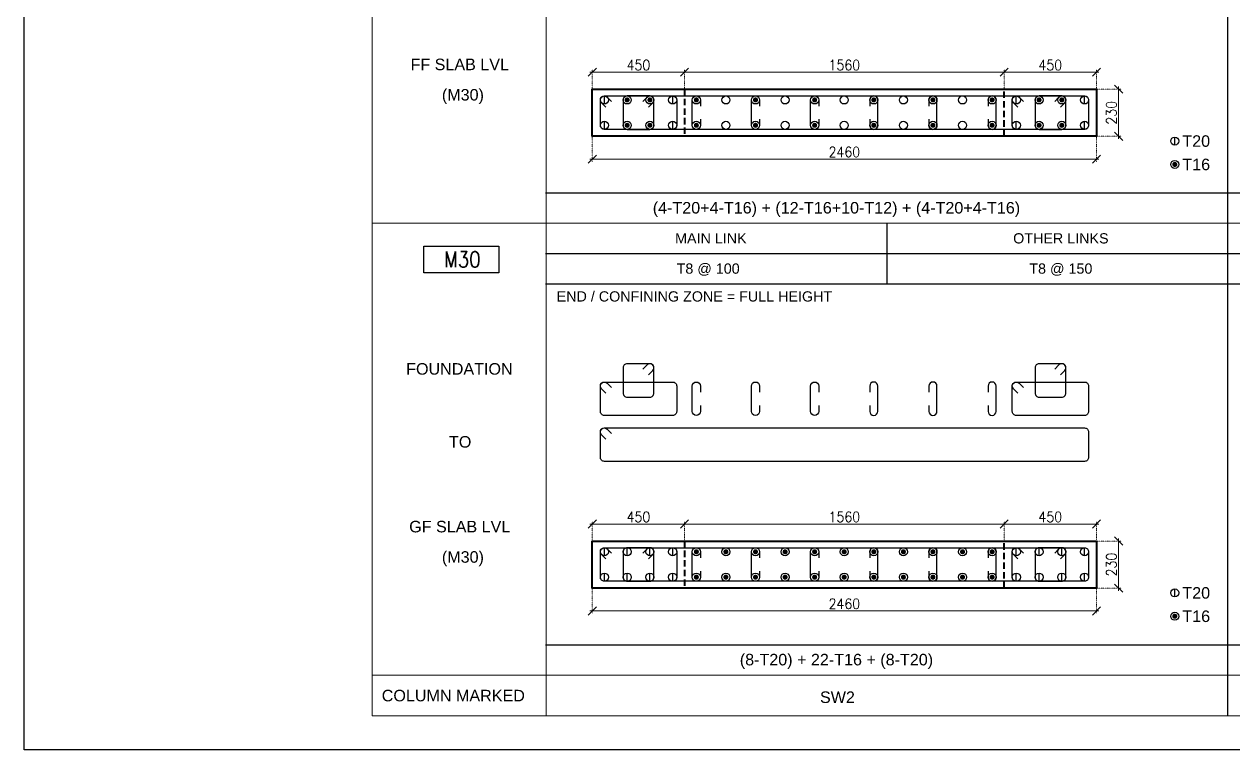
# Model space of a CAD drawing. Header units: millimetres. Extents: x 149548 to 2112824, y -1657616 to -1354760.
# Drawn here: x 1991051 to 2014641, y -1657616 to -1643452 of the extents above; entities that cross this region are included whole.
import ezdxf
from ezdxf.enums import TextEntityAlignment as Align

# ---------------------------------------------------------------- set-up
doc = ezdxf.new("R2010")
doc.units = ezdxf.units.MM
doc.header["$MEASUREMENT"] = 0
doc.header["$PDMODE"] = 98
doc.linetypes.add('DOT', pattern=[0.25, 0, -0.25])
doc.linetypes.add('HIDDEN', pattern=[0.375, 0.25, -0.125])
for name, color, linetype in [('Columns', 90, 'Continuous'), ('S-TEXT', 7, 'Continuous'), ('s_hatch_25', 13, 'Continuous'), ('s_hatch_50', 43, 'Continuous'), ('s_rebar_link', 225, 'Continuous'), ('s_rebar_linkexp', 155, 'Continuous'), ('TEXT', 43, 'Continuous')]:
    doc.layers.add(name, color=color, linetype=linetype)
for name, color, linetype, lineweight in [('s-dm', 171, 'Continuous', 15), ('s_text', 20, 'Continuous', 9), ('TXT', 255, 'Continuous', 5)]:
    doc.layers.add(name, color=color, linetype=linetype, lineweight=lineweight)
doc.styles.add('ARIAL', font='arial.ttf')
doc.styles.add('RC-ROMANS-85', font='romans.shx', dxfattribs={"width": 0.85})
doc.styles.add('RS', font='romans.shx', dxfattribs={"width": 0.9})
doc.dimstyles.new('Maheboob', dxfattribs={"dimtxt": 100, "dimasz": 100, "dimexe": 0, "dimexo": 0, "dimgap": 50, "dimtad": 1, "dimdec": 0, "dimdsep": 46, "dimtxsty": 'RS', "dimblk": 'ME', "dimcen": 225, "dimdle": 25, "dimclrd": 256, "dimclre": 256, "dimclrt": 7, "dimadec": 1, "dimazin": 1, "dimtfac": 1, "dimtdec": 0, "dimtmove": 0, "dimatfit": 0, "dimldrblk": 'ME', "dimfxl": 1, "dimlwd": -1, "dimlwe": -1, "dimarcsym": 0})

# ---------------------------------------------------------------- blocks, each defined once
blk = doc.blocks.new('_Oblique')
at = {"color": 0, "linetype": 'ByBlock', "lineweight": -2}
blk.add_line((-0.5, -0.5), (0.5, 0.5), dxfattribs=at)
blk = doc.blocks.new('*D1627')
at = {"layer": 'Defpoints', "color": 0}
for p in [(2011979, -1653541), (2011979, -1654461), (2012412, -1654461)]:
    blk.add_point(p, dxfattribs=at)
at = {"layer": 's-dm', "linetype": 'DOT'}
for p, q in [((2011979, -1653541), (2012462, -1653541)), ((2011979, -1654461), (2012462, -1654461))]:
    blk.add_line(p, q, dxfattribs=at)
at = {"layer": 's-dm'}
blk.add_line((2012412, -1653491), (2012412, -1654511), dxfattribs=at)
at = {"layer": 's-dm', "xscale": 160, "yscale": 160, "zscale": 160}
for p, rotation in [((2012412, -1653541), 90), ((2012412, -1654461), 270)]:
    blk.add_blockref('_Oblique', p, dxfattribs=dict(at, rotation=rotation))
at = {"layer": 's-dm', "color": 7, "insert": (2012272, -1654001), "char_height": 200, "attachment_point": 5, "rotation": 90, "style": 'RS'}
blk.add_mtext('230', dxfattribs=at)
blk = doc.blocks.new('ME')
at = {"layer": 's-dm', "color": 2, "ltscale": 50}
for p, q in [((0, -1.04), (0, 1.04)), ((-1.04, 0), (1.04, 0))]:
    blk.add_line(p, q, dxfattribs=at)
blk.add_lwpolyline([(0.74, 0.74), (-0.74, -0.74)], dxfattribs=at)
blk = doc.blocks.new('*D1628')
at = {"layer": 'Defpoints', "color": 0}
for p in [(2002139, -1654461), (2011979, -1654461), (2002139, -1654906)]:
    blk.add_point(p, dxfattribs=at)
at = {"layer": 's-dm', "linetype": 'DOT'}
for p, q in [((2002139, -1654461), (2002139, -1654956)), ((2011979, -1654461), (2011979, -1654956))]:
    blk.add_line(p, q, dxfattribs=at)
at = {"layer": 's-dm'}
blk.add_line((2012029, -1654906), (2002089, -1654906), dxfattribs=at)
at = {"layer": 's-dm', "xscale": 160, "yscale": 160, "zscale": 160, "rotation": 180}
blk.add_blockref('_Oblique', (2002139, -1654906), dxfattribs=at)
at = {"layer": 's-dm', "xscale": 160, "yscale": 160, "zscale": 160}
blk.add_blockref('_Oblique', (2011979, -1654906), dxfattribs=at)
at = {"layer": 's-dm', "color": 7, "insert": (2007059, -1654766), "char_height": 200, "attachment_point": 5, "style": 'RS'}
blk.add_mtext('2460', dxfattribs=at)
blk = doc.blocks.new('*D1635')
at = {"layer": 'Defpoints', "color": 0}
for p in [(2003939, -1653210), (2002139, -1653541), (2003939, -1653541)]:
    blk.add_point(p, dxfattribs=at)
at = {"layer": 's-dm'}
blk.add_line((2002089, -1653210), (2003989, -1653210), dxfattribs=at)
at = {"layer": 's-dm', "linetype": 'DOT'}
for p, q in [((2002139, -1653541), (2002139, -1653160)), ((2003939, -1653541), (2003939, -1653160))]:
    blk.add_line(p, q, dxfattribs=at)
at = {"layer": 's-dm', "xscale": 160, "yscale": 160, "zscale": 160, "rotation": 180}
blk.add_blockref('_Oblique', (2002139, -1653210), dxfattribs=at)
at = {"layer": 's-dm', "xscale": 160, "yscale": 160, "zscale": 160}
blk.add_blockref('_Oblique', (2003939, -1653210), dxfattribs=at)
at = {"layer": 's-dm', "color": 7, "insert": (2003039, -1653070), "char_height": 200, "attachment_point": 5, "style": 'RS'}
blk.add_mtext('450', dxfattribs=at)
blk = doc.blocks.new('*D1636')
at = {"layer": 'Defpoints', "color": 0}
for p in [(2010179, -1653210), (2003939, -1653541), (2010179, -1653541)]:
    blk.add_point(p, dxfattribs=at)
at = {"layer": 's-dm'}
blk.add_line((2003889, -1653210), (2010229, -1653210), dxfattribs=at)
at = {"layer": 's-dm', "linetype": 'DOT'}
for p, q in [((2003939, -1653541), (2003939, -1653160)), ((2010179, -1653541), (2010179, -1653160))]:
    blk.add_line(p, q, dxfattribs=at)
at = {"layer": 's-dm', "xscale": 160, "yscale": 160, "zscale": 160, "rotation": 180}
blk.add_blockref('_Oblique', (2003939, -1653210), dxfattribs=at)
at = {"layer": 's-dm', "xscale": 160, "yscale": 160, "zscale": 160}
blk.add_blockref('_Oblique', (2010179, -1653210), dxfattribs=at)
at = {"layer": 's-dm', "color": 7, "insert": (2007059, -1653070), "char_height": 200, "attachment_point": 5, "style": 'RS'}
blk.add_mtext('1560', dxfattribs=at)
blk = doc.blocks.new('*D1637')
at = {"layer": 'Defpoints', "color": 0}
for p in [(2011979, -1653210), (2010179, -1653541), (2011979, -1653541)]:
    blk.add_point(p, dxfattribs=at)
at = {"layer": 's-dm'}
blk.add_line((2010129, -1653210), (2012029, -1653210), dxfattribs=at)
at = {"layer": 's-dm', "linetype": 'DOT'}
for p, q in [((2010179, -1653541), (2010179, -1653160)), ((2011979, -1653541), (2011979, -1653160))]:
    blk.add_line(p, q, dxfattribs=at)
at = {"layer": 's-dm', "xscale": 160, "yscale": 160, "zscale": 160, "rotation": 180}
blk.add_blockref('_Oblique', (2010179, -1653210), dxfattribs=at)
at = {"layer": 's-dm', "xscale": 160, "yscale": 160, "zscale": 160}
blk.add_blockref('_Oblique', (2011979, -1653210), dxfattribs=at)
at = {"layer": 's-dm', "color": 7, "insert": (2011079, -1653070), "char_height": 200, "attachment_point": 5, "style": 'RS'}
blk.add_mtext('450', dxfattribs=at)
blk = doc.blocks.new('*D1593')
at = {"layer": 'Defpoints', "color": 0}
for p in [(2011979, -1644721), (2011979, -1645641), (2012412, -1645641)]:
    blk.add_point(p, dxfattribs=at)
at = {"layer": 's-dm', "linetype": 'DOT'}
for p, q in [((2011979, -1644721), (2012462, -1644721)), ((2011979, -1645641), (2012462, -1645641))]:
    blk.add_line(p, q, dxfattribs=at)
at = {"layer": 's-dm'}
blk.add_line((2012412, -1644671), (2012412, -1645691), dxfattribs=at)
at = {"layer": 's-dm', "xscale": 160, "yscale": 160, "zscale": 160}
for p, rotation in [((2012412, -1644721), 90), ((2012412, -1645641), 270)]:
    blk.add_blockref('_Oblique', p, dxfattribs=dict(at, rotation=rotation))
at = {"layer": 's-dm', "color": 7, "insert": (2012272, -1645181), "char_height": 200, "attachment_point": 5, "rotation": 90, "style": 'RS'}
blk.add_mtext('230', dxfattribs=at)
blk = doc.blocks.new('*D1594')
at = {"layer": 'Defpoints', "color": 0}
for p in [(2002139, -1645641), (2011979, -1645641), (2002139, -1646087)]:
    blk.add_point(p, dxfattribs=at)
at = {"layer": 's-dm', "linetype": 'DOT'}
for p, q in [((2002139, -1645641), (2002139, -1646137)), ((2011979, -1645641), (2011979, -1646137))]:
    blk.add_line(p, q, dxfattribs=at)
at = {"layer": 's-dm'}
blk.add_line((2012029, -1646087), (2002089, -1646087), dxfattribs=at)
at = {"layer": 's-dm', "xscale": 160, "yscale": 160, "zscale": 160, "rotation": 180}
blk.add_blockref('_Oblique', (2002139, -1646087), dxfattribs=at)
at = {"layer": 's-dm', "xscale": 160, "yscale": 160, "zscale": 160}
blk.add_blockref('_Oblique', (2011979, -1646087), dxfattribs=at)
at = {"layer": 's-dm', "color": 7, "insert": (2007059, -1645947), "char_height": 200, "attachment_point": 5, "style": 'RS'}
blk.add_mtext('2460', dxfattribs=at)
blk = doc.blocks.new('*D1601')
at = {"layer": 'Defpoints', "color": 0}
for p in [(2003939, -1644390), (2002139, -1644721), (2003939, -1644721)]:
    blk.add_point(p, dxfattribs=at)
at = {"layer": 's-dm'}
blk.add_line((2002089, -1644390), (2003989, -1644390), dxfattribs=at)
at = {"layer": 's-dm', "linetype": 'DOT'}
for p, q in [((2002139, -1644721), (2002139, -1644340)), ((2003939, -1644721), (2003939, -1644340))]:
    blk.add_line(p, q, dxfattribs=at)
at = {"layer": 's-dm', "xscale": 160, "yscale": 160, "zscale": 160, "rotation": 180}
blk.add_blockref('_Oblique', (2002139, -1644390), dxfattribs=at)
at = {"layer": 's-dm', "xscale": 160, "yscale": 160, "zscale": 160}
blk.add_blockref('_Oblique', (2003939, -1644390), dxfattribs=at)
at = {"layer": 's-dm', "color": 7, "insert": (2003039, -1644250), "char_height": 200, "attachment_point": 5, "style": 'RS'}
blk.add_mtext('450', dxfattribs=at)
blk = doc.blocks.new('*D1602')
at = {"layer": 'Defpoints', "color": 0}
for p in [(2010179, -1644390), (2003939, -1644721), (2010179, -1644721)]:
    blk.add_point(p, dxfattribs=at)
at = {"layer": 's-dm'}
blk.add_line((2003889, -1644390), (2010229, -1644390), dxfattribs=at)
at = {"layer": 's-dm', "linetype": 'DOT'}
for p, q in [((2003939, -1644721), (2003939, -1644340)), ((2010179, -1644721), (2010179, -1644340))]:
    blk.add_line(p, q, dxfattribs=at)
at = {"layer": 's-dm', "xscale": 160, "yscale": 160, "zscale": 160, "rotation": 180}
blk.add_blockref('_Oblique', (2003939, -1644390), dxfattribs=at)
at = {"layer": 's-dm', "xscale": 160, "yscale": 160, "zscale": 160}
blk.add_blockref('_Oblique', (2010179, -1644390), dxfattribs=at)
at = {"layer": 's-dm', "color": 7, "insert": (2007059, -1644250), "char_height": 200, "attachment_point": 5, "style": 'RS'}
blk.add_mtext('1560', dxfattribs=at)
blk = doc.blocks.new('*D1603')
at = {"layer": 'Defpoints', "color": 0}
for p in [(2011979, -1644390), (2010179, -1644721), (2011979, -1644721)]:
    blk.add_point(p, dxfattribs=at)
at = {"layer": 's-dm'}
blk.add_line((2010129, -1644390), (2012029, -1644390), dxfattribs=at)
at = {"layer": 's-dm', "linetype": 'DOT'}
for p, q in [((2010179, -1644721), (2010179, -1644340)), ((2011979, -1644721), (2011979, -1644340))]:
    blk.add_line(p, q, dxfattribs=at)
at = {"layer": 's-dm', "xscale": 160, "yscale": 160, "zscale": 160, "rotation": 180}
blk.add_blockref('_Oblique', (2010179, -1644390), dxfattribs=at)
at = {"layer": 's-dm', "xscale": 160, "yscale": 160, "zscale": 160}
blk.add_blockref('_Oblique', (2011979, -1644390), dxfattribs=at)
at = {"layer": 's-dm', "color": 7, "insert": (2011079, -1644250), "char_height": 200, "attachment_point": 5, "style": 'RS'}
blk.add_mtext('450', dxfattribs=at)

msp = doc.modelspace()

# ---------------------------------------------------------------- linework, layer by layer
at = {"lineweight": -3}
msp.add_lwpolyline([(2112824, -1657616.5), (1991050.7, -1657616.5), (1991050.7, -1577510.7), (2112824, -1577510.7)], close=True, dxfattribs=at)
at = {"layer": 'Columns', "color": 8, "linetype": 'HIDDEN', "lineweight": 40, "ltscale": 500}
for points in [[(2003939, -1644721.1), (2003939, -1645641.1), (2002139, -1645641.1), (2002139, -1644721.1)], [(2011979, -1644721.1), (2011979, -1645641.1), (2010179, -1645641.1), (2010179, -1644721.1)], [(2003939.1, -1653540.5), (2003939.1, -1654460.5), (2002139.1, -1654460.5), (2002139.1, -1653540.5)], [(2011979.1, -1653540.5), (2011979.1, -1654460.5), (2010179.1, -1654460.5), (2010179.1, -1653540.5)]]:
    msp.add_lwpolyline(points, close=True, dxfattribs=at)
at = {"layer": 'Columns', "lineweight": 40}
for points in [[(2011979, -1644721.1), (2011979, -1645641.1), (2002139, -1645641.1), (2002139, -1644721.1), (2011979, -1644721.1)], [(2011979.1, -1653540.5), (2011979.1, -1654460.5), (2002139.1, -1654460.5), (2002139.1, -1653540.5), (2011979.1, -1653540.5)]]:
    msp.add_lwpolyline(points, dxfattribs=at)
at = {"layer": 'S-TEXT', "color": 1}
msp.add_lwpolyline([(1998853.9, -1647782.9), (2000316.7, -1647782.9), (2000316.7, -1648303.9), (1998853.9, -1648303.9)], close=True, dxfattribs=at)
at = {"layer": 's_hatch_25'}
msp.add_line((2014538.4, -1629698.7), (2014538.4, -1656952.2), dxfattribs=at)
at = {"layer": 's_hatch_50'}
for p, q in [((2001228.1, -1646747.4), (2049286.5, -1646747.3)), ((2001228.1, -1655566.8), (2049286.5, -1655566.7))]:
    msp.add_line(p, q, dxfattribs=at)
at = {"layer": 's_rebar_link'}
for p, q in [((2002375.2, -1645010.4), (2002375.2, -1644853)), ((2003707.9, -1645010.4), (2003707.9, -1644853)), ((2010415.2, -1645010.4), (2010415.2, -1644853)), ((2011747.9, -1645010.4), (2011747.9, -1644853)), ((2002375.2, -1645505.4), (2002375.2, -1645347.9)), ((2003707.9, -1645505.4), (2003707.9, -1645347.9)), ((2010415.2, -1645505.4), (2010415.2, -1645347.9)), ((2011747.9, -1645505.4), (2011747.9, -1645347.9)), ((2013508.3, -1645812.6), (2013508.3, -1645655.1)), ((2002375.2, -1653829.8), (2002375.2, -1653672.4)), ((2002819.5, -1653829.8), (2002819.5, -1653672.4)), ((2003263.7, -1653829.8), (2003263.7, -1653672.4)), ((2003707.9, -1653829.8), (2003707.9, -1653672.4)), ((2010415.2, -1653829.8), (2010415.2, -1653672.4)), ((2010859.5, -1653829.8), (2010859.5, -1653672.4)), ((2011303.7, -1653829.8), (2011303.7, -1653672.4)), ((2011747.9, -1653829.8), (2011747.9, -1653672.4)), ((2002375.2, -1654324.8), (2002375.2, -1654167.3)), ((2002819.5, -1654324.8), (2002819.5, -1654167.3)), ((2003263.7, -1654324.8), (2003263.7, -1654167.3)), ((2003707.9, -1654324.8), (2003707.9, -1654167.3)), ((2010415.2, -1654324.8), (2010415.2, -1654167.3)), ((2010859.5, -1654324.8), (2010859.5, -1654167.3)), ((2011303.7, -1654324.8), (2011303.7, -1654167.3)), ((2011747.9, -1654324.8), (2011747.9, -1654167.3)), ((2013508.3, -1654632), (2013508.3, -1654474.6))]:
    msp.add_line(p, q, dxfattribs=at)
for points in [[(2002403.1, -1645070.9), (2002319.6, -1644987.4, -0.668178), (2002375.2, -1644853), (2011747.9, -1644853, -0.4142136), (2011826.7, -1644931.7), (2011826.7, -1645426.6, -0.4142136), (2011747.9, -1645505.4), (2002375.2, -1645505.4, -0.4142136), (2002296.5, -1645426.6), (2002296.5, -1644931.7, -0.6681793), (2002430.9, -1644876), (2002514.4, -1644959.5)], [(2002403.1, -1645070.9), (2002319.6, -1644987.4, -0.668178), (2002375.2, -1644853), (2003707.9, -1644853, -0.4142136), (2003786.7, -1644931.7), (2003786.7, -1645426.6, -0.4142136), (2003707.9, -1645505.4), (2002375.2, -1645505.4, -0.4142136), (2002296.5, -1645426.6), (2002296.5, -1644931.7, -0.6681793), (2002430.9, -1644876), (2002514.4, -1644959.5)], [(2003235.9, -1645070.9), (2003319.4, -1644987.4, 0.668178), (2003263.7, -1644853), (2002819.5, -1644853, 0.4142136), (2002740.7, -1644931.7), (2002740.7, -1645426.6, 0.4142136), (2002819.5, -1645505.4), (2003263.7, -1645505.4, 0.4142136), (2003342.4, -1645426.6), (2003342.4, -1644931.7, 0.6681793), (2003208, -1644876), (2003124.5, -1644959.5)], [(2004248.9, -1645308.5), (2004248.9, -1645426.6, -1), (2004091.4, -1645426.6), (2004091.4, -1644931.7, -1), (2004248.9, -1644931.7), (2004248.9, -1645049.8)], [(2005403.4, -1645308.5), (2005403.4, -1645426.6, -1), (2005246, -1645426.6), (2005246, -1644931.7, -1), (2005403.4, -1644931.7), (2005403.4, -1645049.8)], [(2006558, -1645308.5), (2006558, -1645426.6, -1), (2006400.5, -1645426.6), (2006400.5, -1644931.7, -1), (2006558, -1644931.7), (2006558, -1645049.8)], [(2007555, -1645308.5), (2007555, -1645426.6, 1), (2007712.5, -1645426.6), (2007712.5, -1644931.7, 1), (2007555, -1644931.7), (2007555, -1645049.8)], [(2008709.6, -1645308.5), (2008709.6, -1645426.6, 1), (2008867, -1645426.6), (2008867, -1644931.7, 1), (2008709.6, -1644931.7), (2008709.6, -1645049.8)], [(2009864.1, -1645308.5), (2009864.1, -1645426.6, 1), (2010021.6, -1645426.6), (2010021.6, -1644931.7, 1), (2009864.1, -1644931.7), (2009864.1, -1645049.8)], [(2010443.1, -1645070.9), (2010359.6, -1644987.4, -0.668178), (2010415.2, -1644853), (2011747.9, -1644853, -0.4142136), (2011826.7, -1644931.7), (2011826.7, -1645426.6, -0.4142136), (2011747.9, -1645505.4), (2010415.2, -1645505.4, -0.4142136), (2010336.5, -1645426.6), (2010336.5, -1644931.7, -0.6681793), (2010470.9, -1644876), (2010554.4, -1644959.5)], [(2011275.9, -1645070.9), (2011359.4, -1644987.4, 0.668178), (2011303.7, -1644853), (2010859.5, -1644853, 0.4142136), (2010780.7, -1644931.7), (2010780.7, -1645426.6, 0.4142136), (2010859.5, -1645505.4), (2011303.7, -1645505.4, 0.4142136), (2011382.4, -1645426.6), (2011382.4, -1644931.7, 0.6681793), (2011248, -1644876), (2011164.5, -1644959.5)], [(2002403.1, -1653890.3), (2002319.6, -1653806.8, -0.668178), (2002375.2, -1653672.4), (2011747.9, -1653672.4, -0.4142136), (2011826.7, -1653751.1), (2011826.7, -1654246.1, -0.4142136), (2011747.9, -1654324.8), (2002375.2, -1654324.8, -0.4142136), (2002296.5, -1654246.1), (2002296.5, -1653751.1, -0.6681793), (2002430.9, -1653695.4), (2002514.4, -1653779)], [(2002403.1, -1653890.3), (2002319.6, -1653806.8, -0.668178), (2002375.2, -1653672.4), (2003707.9, -1653672.4, -0.4142136), (2003786.7, -1653751.1), (2003786.7, -1654246.1, -0.4142136), (2003707.9, -1654324.8), (2002375.2, -1654324.8, -0.4142136), (2002296.5, -1654246.1), (2002296.5, -1653751.1, -0.6681793), (2002430.9, -1653695.4), (2002514.4, -1653779)], [(2003235.9, -1653890.3), (2003319.4, -1653806.8, 0.668178), (2003263.7, -1653672.4), (2002819.5, -1653672.4, 0.4142136), (2002740.7, -1653751.1), (2002740.7, -1654246.1, 0.4142136), (2002819.5, -1654324.8), (2003263.7, -1654324.8, 0.4142136), (2003342.4, -1654246.1), (2003342.4, -1653751.1, 0.6681793), (2003208, -1653695.4), (2003124.5, -1653779)], [(2004248.9, -1654128), (2004248.9, -1654246.1, -1), (2004091.4, -1654246.1), (2004091.4, -1653751.1, -1), (2004248.9, -1653751.1), (2004248.9, -1653869.2)], [(2005403.4, -1654128), (2005403.4, -1654246.1, -1), (2005246, -1654246.1), (2005246, -1653751.1, -1), (2005403.4, -1653751.1), (2005403.4, -1653869.2)], [(2006558, -1654128), (2006558, -1654246.1, -1), (2006400.5, -1654246.1), (2006400.5, -1653751.1, -1), (2006558, -1653751.1), (2006558, -1653869.2)], [(2007555, -1654128), (2007555, -1654246.1, 1), (2007712.5, -1654246.1), (2007712.5, -1653751.1, 1), (2007555, -1653751.1), (2007555, -1653869.2)], [(2008709.6, -1654128), (2008709.6, -1654246.1, 1), (2008867, -1654246.1), (2008867, -1653751.1, 1), (2008709.6, -1653751.1), (2008709.6, -1653869.2)], [(2009864.1, -1654128), (2009864.1, -1654246.1, 1), (2010021.6, -1654246.1), (2010021.6, -1653751.1, 1), (2009864.1, -1653751.1), (2009864.1, -1653869.2)], [(2010443.1, -1653890.3), (2010359.6, -1653806.8, -0.668178), (2010415.2, -1653672.4), (2011747.9, -1653672.4, -0.4142136), (2011826.7, -1653751.1), (2011826.7, -1654246.1, -0.4142136), (2011747.9, -1654324.8), (2010415.2, -1654324.8, -0.4142136), (2010336.5, -1654246.1), (2010336.5, -1653751.1, -0.6681793), (2010470.9, -1653695.4), (2010554.4, -1653779)], [(2011275.9, -1653890.3), (2011359.4, -1653806.8, 0.668178), (2011303.7, -1653672.4), (2010859.5, -1653672.4, 0.4142136), (2010780.7, -1653751.1), (2010780.7, -1654246.1, 0.4142136), (2010859.5, -1654324.8), (2011303.7, -1654324.8, 0.4142136), (2011382.4, -1654246.1), (2011382.4, -1653751.1, 0.6681793), (2011248, -1653695.4), (2011164.5, -1653779)]]:
    msp.add_lwpolyline(points, format="xyb", dxfattribs=at)
for points in [[(2002844.1, -1644931.7, 49.2, 49.2, -1), (2002794.9, -1644931.7, 49.2, 49.2, -1)], [(2003288.3, -1644931.7, 49.2, 49.2, -1), (2003239.1, -1644931.7, 49.2, 49.2, -1)], [(2004194.8, -1644931.7, 49.2, 49.2, -1), (2004145.5, -1644931.7, 49.2, 49.2, -1)], [(2005349.3, -1644931.7, 49.2, 49.2, -1), (2005300.1, -1644931.7, 49.2, 49.2, -1)], [(2006503.8, -1644931.7, 49.2, 49.2, -1), (2006454.6, -1644931.7, 49.2, 49.2, -1)], [(2007658.4, -1644931.7, 49.2, 49.2, -1), (2007609.2, -1644931.7, 49.2, 49.2, -1)], [(2008812.9, -1644931.7, 49.2, 49.2, -1), (2008763.7, -1644931.7, 49.2, 49.2, -1)], [(2009967.5, -1644931.7, 49.2, 49.2, -1), (2009918.3, -1644931.7, 49.2, 49.2, -1)], [(2010884.1, -1644931.7, 49.2, 49.2, -1), (2010834.9, -1644931.7, 49.2, 49.2, -1)], [(2011328.3, -1644931.7, 49.2, 49.2, -1), (2011279.1, -1644931.7, 49.2, 49.2, -1)], [(2002844.1, -1645426.6, 49.2, 49.2, -1), (2002794.9, -1645426.6, 49.2, 49.2, -1)], [(2003288.3, -1645426.6, 49.2, 49.2, -1), (2003239.1, -1645426.6, 49.2, 49.2, -1)], [(2004194.8, -1645426.6, 49.2, 49.2, -1), (2004145.5, -1645426.6, 49.2, 49.2, -1)], [(2005349.3, -1645426.6, 49.2, 49.2, -1), (2005300.1, -1645426.6, 49.2, 49.2, -1)], [(2006503.8, -1645426.6, 49.2, 49.2, -1), (2006454.6, -1645426.6, 49.2, 49.2, -1)], [(2007658.4, -1645426.6, 49.2, 49.2, -1), (2007609.2, -1645426.6, 49.2, 49.2, -1)], [(2008812.9, -1645426.6, 49.2, 49.2, -1), (2008763.7, -1645426.6, 49.2, 49.2, -1)], [(2009967.5, -1645426.6, 49.2, 49.2, -1), (2009918.3, -1645426.6, 49.2, 49.2, -1)], [(2010884.1, -1645426.6, 49.2, 49.2, -1), (2010834.9, -1645426.6, 49.2, 49.2, -1)], [(2011328.3, -1645426.6, 49.2, 49.2, -1), (2011279.1, -1645426.6, 49.2, 49.2, -1)], [(2013532.9, -1646189.9, 49.2, 49.2, -1), (2013483.7, -1646189.9, 49.2, 49.2, -1)], [(2004194.8, -1653751.1, 49.2, 49.2, -1), (2004145.6, -1653751.1, 49.2, 49.2, -1)], [(2004772, -1653751.1, 49.2, 49.2, -1), (2004722.8, -1653751.1, 49.2, 49.2, -1)], [(2005349.3, -1653751.1, 49.2, 49.2, -1), (2005300.1, -1653751.1, 49.2, 49.2, -1)], [(2005926.6, -1653751.1, 49.2, 49.2, -1), (2005877.4, -1653751.1, 49.2, 49.2, -1)], [(2006503.8, -1653751.1, 49.2, 49.2, -1), (2006454.6, -1653751.1, 49.2, 49.2, -1)], [(2007081.1, -1653751.1, 49.2, 49.2, -1), (2007031.9, -1653751.1, 49.2, 49.2, -1)], [(2007658.4, -1653751.1, 49.2, 49.2, -1), (2007609.2, -1653751.1, 49.2, 49.2, -1)], [(2008235.7, -1653751.1, 49.2, 49.2, -1), (2008186.4, -1653751.1, 49.2, 49.2, -1)], [(2008812.9, -1653751.1, 49.2, 49.2, -1), (2008763.7, -1653751.1, 49.2, 49.2, -1)], [(2009390.2, -1653751.1, 49.2, 49.2, -1), (2009341, -1653751.1, 49.2, 49.2, -1)], [(2009967.5, -1653751.1, 49.2, 49.2, -1), (2009918.3, -1653751.1, 49.2, 49.2, -1)], [(2004194.8, -1654246.1, 49.2, 49.2, -1), (2004145.6, -1654246.1, 49.2, 49.2, -1)], [(2004772, -1654246.1, 49.2, 49.2, -1), (2004722.8, -1654246.1, 49.2, 49.2, -1)], [(2005349.3, -1654246.1, 49.2, 49.2, -1), (2005300.1, -1654246.1, 49.2, 49.2, -1)], [(2005926.6, -1654246.1, 49.2, 49.2, -1), (2005877.4, -1654246.1, 49.2, 49.2, -1)], [(2006503.8, -1654246.1, 49.2, 49.2, -1), (2006454.6, -1654246.1, 49.2, 49.2, -1)], [(2007081.1, -1654246.1, 49.2, 49.2, -1), (2007031.9, -1654246.1, 49.2, 49.2, -1)], [(2007658.4, -1654246.1, 49.2, 49.2, -1), (2007609.2, -1654246.1, 49.2, 49.2, -1)], [(2008235.7, -1654246.1, 49.2, 49.2, -1), (2008186.4, -1654246.1, 49.2, 49.2, -1)], [(2008812.9, -1654246.1, 49.2, 49.2, -1), (2008763.7, -1654246.1, 49.2, 49.2, -1)], [(2009390.2, -1654246.1, 49.2, 49.2, -1), (2009341, -1654246.1, 49.2, 49.2, -1)], [(2009967.5, -1654246.1, 49.2, 49.2, -1), (2009918.3, -1654246.1, 49.2, 49.2, -1)], [(2013532.9, -1655009.3, 49.2, 49.2, -1), (2013483.7, -1655009.3, 49.2, 49.2, -1)]]:
    msp.add_lwpolyline(points, format="xyseb", close=True, dxfattribs=at)
for centre in [(2002375.2, -1644931.7), (2002819.5, -1644931.7), (2003263.7, -1644931.7), (2003707.9, -1644931.7), (2004170.2, -1644931.7), (2004747.4, -1644931.7), (2005324.7, -1644931.7), (2005902, -1644931.7), (2006479.2, -1644931.7), (2007056.5, -1644931.7), (2007633.8, -1644931.7), (2008211, -1644931.7), (2008788.3, -1644931.7), (2009365.6, -1644931.7), (2009942.9, -1644931.7), (2010415.2, -1644931.7), (2010859.5, -1644931.7), (2011303.7, -1644931.7), (2011747.9, -1644931.7), (2002375.2, -1645426.6), (2002819.5, -1645426.6), (2003263.7, -1645426.6), (2003707.9, -1645426.6), (2004170.2, -1645426.6), (2004747.4, -1645426.6), (2005324.7, -1645426.6), (2005902, -1645426.6), (2006479.2, -1645426.6), (2007056.5, -1645426.6), (2007633.8, -1645426.6), (2008211, -1645426.6), (2008788.3, -1645426.6), (2009365.6, -1645426.6), (2009942.9, -1645426.6), (2010415.2, -1645426.6), (2010859.5, -1645426.6), (2011303.7, -1645426.6), (2011747.9, -1645426.6), (2013508.3, -1645733.9), (2013508.3, -1646189.9), (2002375.2, -1653751.1), (2002819.5, -1653751.1), (2003263.7, -1653751.1), (2003707.9, -1653751.1), (2004170.2, -1653751.1), (2004747.4, -1653751.1), (2005324.7, -1653751.1), (2005902, -1653751.1), (2006479.2, -1653751.1), (2007056.5, -1653751.1), (2007633.8, -1653751.1), (2008211, -1653751.1), (2008788.3, -1653751.1), (2009365.6, -1653751.1), (2009942.9, -1653751.1), (2010415.2, -1653751.1), (2010859.5, -1653751.1), (2011303.7, -1653751.1), (2011747.9, -1653751.1), (2002375.2, -1654246.1), (2002819.5, -1654246.1), (2003263.7, -1654246.1), (2003707.9, -1654246.1), (2004170.2, -1654246.1), (2004747.4, -1654246.1), (2005324.7, -1654246.1), (2005902, -1654246.1), (2006479.2, -1654246.1), (2007056.5, -1654246.1), (2007633.8, -1654246.1), (2008211, -1654246.1), (2008788.3, -1654246.1), (2009365.6, -1654246.1), (2009942.9, -1654246.1), (2010415.2, -1654246.1), (2010859.5, -1654246.1), (2011303.7, -1654246.1), (2011747.9, -1654246.1), (2013508.3, -1654553.3), (2013508.3, -1655009.3)]:
    msp.add_circle(centre, 78.7, dxfattribs=at)
at = {"layer": 's_rebar_linkexp'}
for points in [[(2003235.9, -1650297.8), (2003319.4, -1650214.3, 0.668178), (2003263.7, -1650079.9), (2002819.5, -1650079.9, 0.4142136), (2002740.7, -1650158.6), (2002740.7, -1650653.6, 0.4142136), (2002819.5, -1650732.3), (2003263.7, -1650732.3, 0.4142136), (2003342.4, -1650653.6), (2003342.4, -1650158.6, 0.6681793), (2003208, -1650102.9), (2003124.5, -1650186.5)], [(2011275.9, -1650297.8), (2011359.4, -1650214.3, 0.668178), (2011303.7, -1650079.9), (2010859.5, -1650079.9, 0.4142136), (2010780.7, -1650158.6), (2010780.7, -1650653.6, 0.4142136), (2010859.5, -1650732.3), (2011303.7, -1650732.3, 0.4142136), (2011382.4, -1650653.6), (2011382.4, -1650158.6, 0.6681793), (2011248, -1650102.9), (2011164.5, -1650186.5)], [(2002403.1, -1650654.8), (2002319.6, -1650571.3, -0.668178), (2002375.2, -1650436.9), (2003707.9, -1650436.9, -0.4142136), (2003786.7, -1650515.6), (2003786.7, -1651010.6, -0.4142136), (2003707.9, -1651089.3), (2002375.2, -1651089.3, -0.4142136), (2002296.5, -1651010.6), (2002296.5, -1650515.6, -0.6681793), (2002430.9, -1650459.9), (2002514.4, -1650543.5)], [(2004248.9, -1650892.5), (2004248.9, -1651010.6, -1), (2004091.4, -1651010.6), (2004091.4, -1650515.6, -1), (2004248.9, -1650515.6), (2004248.9, -1650633.7)], [(2005403.4, -1650892.5), (2005403.4, -1651010.6, -1), (2005246, -1651010.6), (2005246, -1650515.6, -1), (2005403.4, -1650515.6), (2005403.4, -1650633.7)], [(2006558, -1650892.5), (2006558, -1651010.6, -1), (2006400.5, -1651010.6), (2006400.5, -1650515.6, -1), (2006558, -1650515.6), (2006558, -1650633.7)], [(2007555, -1650892.5), (2007555, -1651010.6, 1), (2007712.5, -1651010.6), (2007712.5, -1650515.6, 1), (2007555, -1650515.6), (2007555, -1650633.7)], [(2008709.6, -1650892.5), (2008709.6, -1651010.6, 1), (2008867, -1651010.6), (2008867, -1650515.6, 1), (2008709.6, -1650515.6), (2008709.6, -1650633.7)], [(2009864.1, -1650892.5), (2009864.1, -1651010.6, 1), (2010021.6, -1651010.6), (2010021.6, -1650515.6, 1), (2009864.1, -1650515.6), (2009864.1, -1650633.7)], [(2010443.1, -1650654.8), (2010359.6, -1650571.3, -0.668178), (2010415.2, -1650436.9), (2011747.9, -1650436.9, -0.4142136), (2011826.7, -1650515.6), (2011826.7, -1651010.6, -0.4142136), (2011747.9, -1651089.3), (2010415.2, -1651089.3, -0.4142136), (2010336.5, -1651010.6), (2010336.5, -1650515.6, -0.6681793), (2010470.9, -1650459.9), (2010554.4, -1650543.5)], [(2002403.1, -1651551.8), (2002319.6, -1651468.3, -0.668178), (2002375.2, -1651333.9), (2011747.9, -1651333.9, -0.4142136), (2011826.7, -1651412.6), (2011826.7, -1651907.6, -0.4142136), (2011747.9, -1651986.3), (2002375.2, -1651986.3, -0.4142136), (2002296.5, -1651907.6), (2002296.5, -1651412.6, -0.6681793), (2002430.9, -1651356.9), (2002514.4, -1651440.5)]]:
    msp.add_lwpolyline(points, format="xyb", dxfattribs=at)
at = {"layer": 's_text'}
for p, q in [((1997843.5, -1629698.7), (1997843.5, -1656952.3)), ((2001242.1, -1629698.7), (2001242.1, -1656952.3)), ((1997843.5, -1647337.6), (2049286.5, -1647337.5)), ((1997843.5, -1656157), (2049286.5, -1656157)), ((1997843.5, -1656952.3), (2049286.5, -1656952.3))]:
    msp.add_line(p, q, dxfattribs=at)
at = {"layer": 'TEXT', "color": 7}
for p, q in [((2007890.3, -1647337.6), (2007890.3, -1648518.5)), ((2001228.1, -1647928.2), (2049286.5, -1647928.2)), ((2001228.1, -1648518.6), (2049286.5, -1648518.6))]:
    msp.add_line(p, q, dxfattribs=at)

# ---------------------------------------------------------------- texts
at = {"layer": 'TEXT', "color": 1, "style": 'ARIAL'}
for s, p in [('FF SLAB LVL', (1999552.2, -1644237.9)), ('(M30)', (1999613.9, -1644830.5)), ('FOUNDATION', (1999545.2, -1650181.3)), ('TO', (1999560.3, -1651604.9)), ('GF SLAB LVL', (1999552.2, -1653259.4)), ('(M30)', (1999613.9, -1653851.9)), ('COLUMN MARKED', (1999426.7, -1656557.9))]:
    msp.add_text(s, height=225, dxfattribs=at).set_placement(p, align=Align.MIDDLE_CENTER)
at = {"layer": 'TEXT', "color": 7, "style": 'ARIAL'}
for s, p in [('T20', (2013656, -1645733.9)), ('T16', (2013656, -1646189.9)), ('T20', (2013656, -1654553.3)), ('T16', (2013656, -1655009.3))]:
    msp.add_text(s, height=225, dxfattribs=at).set_placement(p, align=Align.MIDDLE_LEFT)
for s, height, p in [('(4-T20+4-T16) + (12-T16+10-T12) + (4-T20+4-T16)', 225, (2006904.5, -1647036)), ('MAIN LINK', 200, (2004453.8, -1647632.7)), ('OTHER LINKS', 200, (2011284.8, -1647632.7)), ('T8 @ 100', 200, (2004400.6, -1648223.1)), ('T8 @ 150', 200, (2011284.8, -1648223.1)), ('(8-T20) + 22-T16 + (8-T20)', 225, (2006904.5, -1655855.4))]:
    msp.add_text(s, height=height, dxfattribs=at).set_placement(p, align=Align.MIDDLE_CENTER)
msp.add_text('END / CONFINING ZONE = FULL HEIGHT', height=200, dxfattribs=at).set_placement((2001443.4, -1648866.3))
at = {"layer": 'TEXT', "color": 1, "insert": (2006923.8, -1656591), "char_height": 225, "attachment_point": 5, "style": 'ARIAL'}
msp.add_mtext('SW2', dxfattribs=at)
at = {"layer": 'TXT', "color": 7, "style": 'RC-ROMANS-85', "width": 0.85}
msp.add_text('M30', height=303.75, dxfattribs=at).set_placement((1999605.1, -1648044.5), align=Align.MIDDLE_CENTER)

# ---------------------------------------------------------------- dimensions: what is measured, and where the dimension line sits
at = {"layer": 's-dm'}
for base, p1, p2, override, picture, middle in [((2003939, -1644390.3), (2002139, -1644721.1), (2003939, -1644721.1), {"dimscale": 2, "dimasz": 80, "dimexe": 25, "dimgap": 20, "dimlfac": 0.25, "dimtxsty": 'RS', "dimblk1": 'Oblique', "dimblk2": 'Oblique', "dimsah": 1, "dimtmove": 1, "dimldrblk": 'ME', "dimfxl": 0, "dimarcsym": 1}, '*D1601', (2003039, -1644250.3)), ((2010179, -1644390.3), (2003939, -1644721.1), (2010179, -1644721.1), {"dimscale": 2, "dimasz": 80, "dimexe": 25, "dimgap": 20, "dimlfac": 0.25, "dimblk1": 'Oblique', "dimblk2": 'Oblique', "dimsah": 1, "dimtmove": 1, "dimfxl": 0, "dimarcsym": 1}, '*D1602', (2007059, -1644250.3)), ((2011979, -1644390.3), (2010179, -1644721.1), (2011979, -1644721.1), {"dimscale": 2, "dimasz": 80, "dimexe": 25, "dimgap": 20, "dimlfac": 0.25, "dimblk1": 'Oblique', "dimblk2": 'Oblique', "dimsah": 1, "dimtmove": 1, "dimfxl": 0, "dimarcsym": 1}, '*D1603', (2011079, -1644250.3)), ((2002139, -1646087), (2011979, -1645641.1), (2002139, -1645641.1), {"dimscale": 2, "dimasz": 80, "dimexe": 25, "dimgap": 20, "dimlfac": 0.25, "dimtxsty": 'RS', "dimblk1": 'Oblique', "dimblk2": 'Oblique', "dimsah": 1, "dimtmove": 1, "dimldrblk": 'ME', "dimfxl": 0, "dimarcsym": 1}, '*D1594', (2007059, -1645947)), ((2003939.1, -1653209.7), (2002139.1, -1653540.5), (2003939.1, -1653540.5), {"dimscale": 2, "dimasz": 80, "dimexe": 25, "dimgap": 20, "dimlfac": 0.25, "dimtxsty": 'RS', "dimblk1": 'Oblique', "dimblk2": 'Oblique', "dimsah": 1, "dimtmove": 1, "dimldrblk": 'ME', "dimfxl": 0, "dimarcsym": 1}, '*D1635', (2003039.1, -1653069.7)), ((2010179.1, -1653209.7), (2003939.1, -1653540.5), (2010179.1, -1653540.5), {"dimscale": 2, "dimasz": 80, "dimexe": 25, "dimgap": 20, "dimlfac": 0.25, "dimblk1": 'Oblique', "dimblk2": 'Oblique', "dimsah": 1, "dimtmove": 1, "dimfxl": 0, "dimarcsym": 1}, '*D1636', (2007059.1, -1653069.7)), ((2011979.1, -1653209.7), (2010179.1, -1653540.5), (2011979.1, -1653540.5), {"dimscale": 2, "dimasz": 80, "dimexe": 25, "dimgap": 20, "dimlfac": 0.25, "dimblk1": 'Oblique', "dimblk2": 'Oblique', "dimsah": 1, "dimtmove": 1, "dimfxl": 0, "dimarcsym": 1}, '*D1637', (2011079.1, -1653069.7)), ((2002139.1, -1654906.5), (2011979.1, -1654460.5), (2002139.1, -1654460.5), {"dimscale": 2, "dimasz": 80, "dimexe": 25, "dimgap": 20, "dimlfac": 0.25, "dimtxsty": 'RS', "dimblk1": 'Oblique', "dimblk2": 'Oblique', "dimsah": 1, "dimtmove": 1, "dimldrblk": 'ME', "dimfxl": 0, "dimarcsym": 1}, '*D1628', (2007059.1, -1654766.5))]:
    dim = msp.add_linear_dim(base=base, p1=p1, p2=p2, dimstyle='Maheboob', override=override, dxfattribs=at)
    dim.commit()
    dim.dimension.update_dxf_attribs({"geometry": picture, "text_midpoint": middle})
for base, p1, p2, picture, middle in [((2012412, -1645641.1), (2011979, -1644721.1), (2011979, -1645641.1), '*D1593', (2012272, -1645181.1)), ((2012412, -1654460.5), (2011979.1, -1653540.5), (2011979.1, -1654460.5), '*D1627', (2012272, -1654000.5))]:
    dim = msp.add_linear_dim(base=base, p1=p1, p2=p2, angle=90, dimstyle='Maheboob', override={"dimscale": 2, "dimasz": 80, "dimexe": 25, "dimgap": 20, "dimlfac": 0.25, "dimtxsty": 'RS', "dimblk1": 'Oblique', "dimblk2": 'Oblique', "dimsah": 1, "dimtmove": 1, "dimldrblk": 'ME', "dimfxl": 0, "dimarcsym": 1}, dxfattribs=at)
    dim.commit()
    dim.dimension.update_dxf_attribs({"geometry": picture, "text_midpoint": middle})

doc.saveas('drawing.dxf')
